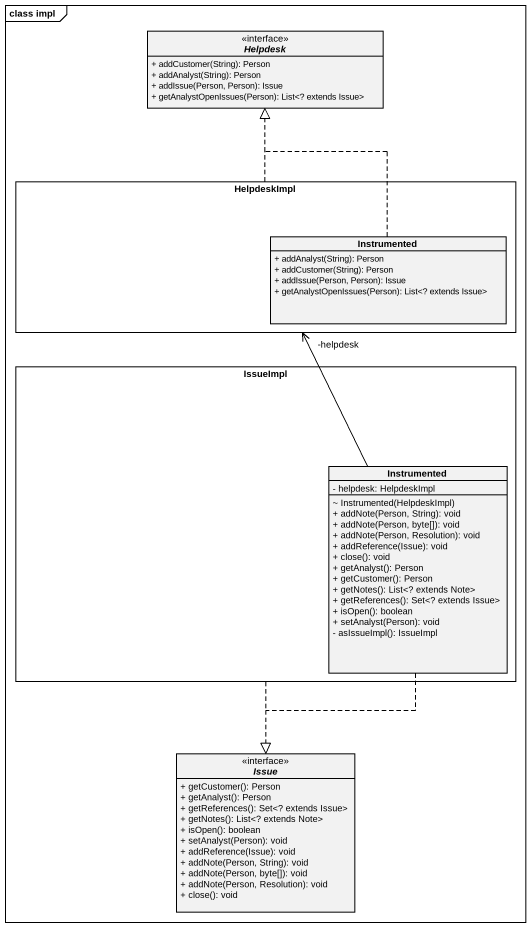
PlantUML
@startuml
mainframe class impl
hide circle
hide empty members
skinparam classAttributeIconSize 0
interface Helpdesk <<interface>> {
  + addCustomer(String): Person
  + addAnalyst(String): Person
  + addIssue(Person, Person): Issue
  + getAnalystOpenIssues(Person): List<? extends Issue>
}
rectangle HelpdeskImpl {
  class Instrumented {
    + addAnalyst(String): Person
    + addCustomer(String): Person
    + addIssue(Person, Person): Issue
    + getAnalystOpenIssues(Person): List<? extends Issue>
  }
}
rectangle IssueImpl {
  class "Instrumented" as Instrumented_2 {
    - helpdesk: HelpdeskImpl
    ~ Instrumented(HelpdeskImpl)
    + addNote(Person, String): void
    + addNote(Person, byte[]): void
    + addNote(Person, Resolution): void
    + addReference(Issue): void
    + close(): void
    + getAnalyst(): Person
    + getCustomer(): Person
    + getNotes(): List<? extends Note>
    + getReferences(): Set<? extends Issue>
    + isOpen(): boolean
    + setAnalyst(Person): void
    - asIssueImpl(): IssueImpl
  }
}
interface Issue <<interface>> {
  + getCustomer(): Person
  + getAnalyst(): Person
  + getReferences(): Set<? extends Issue>
  + getNotes(): List<? extends Note>
  + isOpen(): boolean
  + setAnalyst(Person): void
  + addReference(Issue): void
  + addNote(Person, String): void
  + addNote(Person, byte[]): void
  + addNote(Person, Resolution): void
  + close(): void
}
HelpdeskImpl .up.|> Helpdesk
Instrumented .up.|> Helpdesk
IssueImpl ..|> Issue
Instrumented_2 -up-> "-helpdesk" HelpdeskImpl
Instrumented_2 ..|> Issue
@enduml
